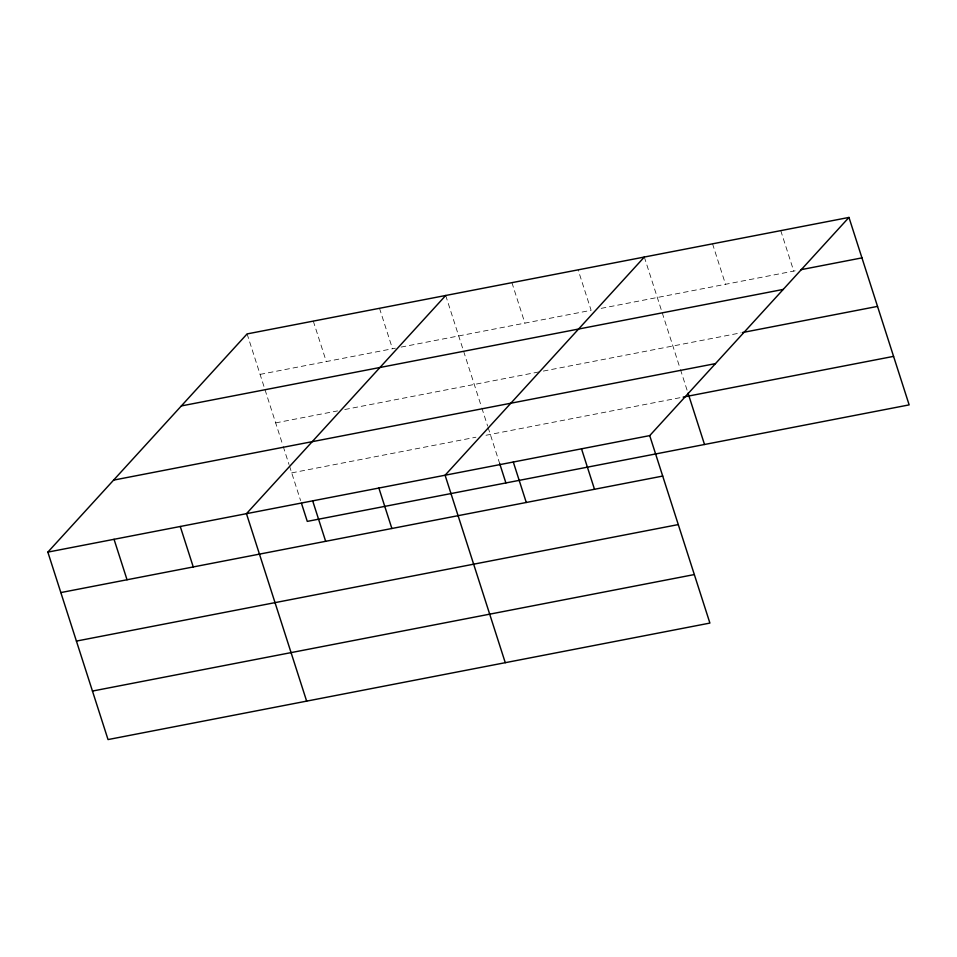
<?xml version="1.0" encoding="UTF-8"?>
<svg xmlns="http://www.w3.org/2000/svg" width="957" height="957" viewBox="0 0 957 957"><rect width="100%" height="100%" fill="white"/><g stroke="black" fill="none" stroke-linecap="round" stroke-linejoin="round"><path stroke-width="0.72" stroke-dasharray="4.79 3.59" d="M260.089 374.378L395.373 348.192M401.127 347.08L591.115 310.307L578.124 269.85M601.187 308.357L796.643 270.52M275.664 422.886L337.546 410.912M344.747 409.524L539.042 371.914M543.361 371.077L741.101 332.797M291.706 472.878L475.928 437.217M486 435.268L681.743 397.37M780.756 230.625L793.736 271.082M712.546 243.832L725.526 284.289M644.324 257.038L680.02 368.218M680.475 369.605L687.604 391.82M511.923 282.662L524.903 323.119M445.711 295.486L481.407 406.665M481.85 408.053L487.651 426.092M488.094 427.48L499.674 463.535M379.51 308.298L392.49 348.755M313.298 321.109L326.289 361.567M247.097 333.921L282.793 445.101M283.236 446.488L289.026 464.54M289.481 465.927L300.606 500.595"/><path stroke-width="1.44" d="M848.967 217.43L649.719 435.614L709.903 623.079L108.033 739.57L47.85 552.117L247.097 333.921L848.967 217.43L909.15 404.883L307.281 521.386L301.491 503.37M445.711 295.486L246.463 513.67L306.647 701.134M644.324 257.038L445.089 475.222L505.272 662.687M800.997 269.683L861.958 257.876M181.34 405.935L783.209 289.433M742.56 332.522L877.533 306.396M113.596 480.115L715.465 363.612M683.178 397.095L893.575 356.375M47.85 552.117L649.719 435.614M60.841 592.574L662.711 476.072M76.416 641.082L678.286 524.58M92.458 691.062L694.327 574.559M688.047 393.207L704.519 444.491M581.509 448.821L594.5 489.278M513.299 462.028L526.278 502.473M499.674 463.535L505.894 482.938M378.876 488.046L391.868 528.491M312.676 500.858L325.655 541.315M180.263 526.482L193.254 566.939M114.05 539.305L127.042 579.763"/></g></svg>
